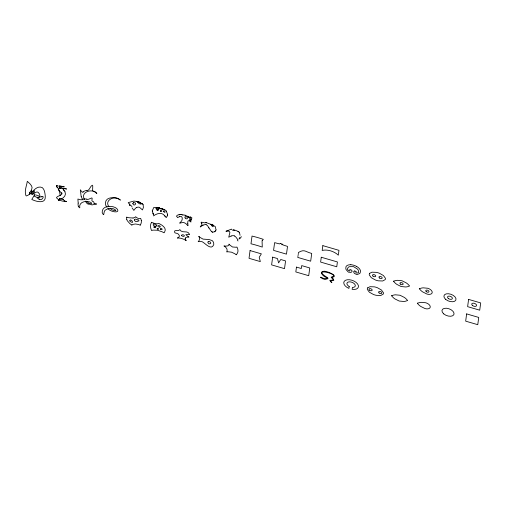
<?xml version="1.0" encoding="UTF-8"?>
<svg xmlns="http://www.w3.org/2000/svg" width="506" height="506" viewBox="0 0 506 506"><rect width="100%" height="100%" fill="white"/><g stroke="black" fill="none" stroke-linecap="round" stroke-linejoin="round"><path stroke-width="0.76" d="M58.588 200.231L58.709 200.18A1.942 1.619 -24.3 0 0 59.575 198.535L59.632 198.219M31.163 193.02L31.562 189.592C33.605 186.353 29.348 183.324 27.318 181.319C26.635 185.942 24.098 191.167 25.977 195.721L26.401 195.936C31.821 194.412 35.724 184.576 42.308 187.631C44.433 189.472 44.844 192.482 45.16 195.12A52.529 41.119 18.8 0 1 45.281 196.821C45.635 204.329 35.806 201.477 31.802 199.446L34.699 194.589L34.25 196.119C38.614 199.2 42.131 196.005 38.184 192.35C35.597 190.231 31.777 197.504 31.163 193.02A12.239 4.877 -60.3 0 0 31.296 192.862M215.828 229.06L215.259 226.555L212.855 225.208M298.395 253.063L298.47 252.462C304.637 248.844 304.991 251.741 311.721 253.449L310.678 261.185L297.768 257.427L297.819 257.105M298.312 253.664L298.23 254.278M298.142 254.891L298.053 255.517M297.914 256.466L297.958 256.144M152.667 210.085L153.71 207.498L157.904 207.7M215.701 230.154L215.031 231.476M231.293 229.199L225.948 231.274A12.327 7.805 -52.7 0 1 227.852 230.97M167.315 215.758L166.221 217.662L165.07 216.182M239.8 237.529L238.889 239.23M29.614 192.748L30.974 190.686L32.017 193.45A1.379 0.993 -85 0 0 32.093 193.671L32.707 193.855L33.763 192.837A9.829 7.419 -54.6 0 0 33.959 192.609M331.215 277.098C342.347 274.897 310.115 266.7 326.743 277.168A7.609 4.32 20.4 0 1 327.097 277.389L327.932 278.123L327.888 278.673L325.371 279.363L322.98 278.876L320.424 277.402L320.886 277.149L324.51 278.831L327.224 278.294M61.624 186.973L62.067 186.575M78.183 203.064L77.886 199.041L80.916 199.838L82.377 199.687M201.103 225.619L200.237 226.998L202.406 225.537M33.94 192.596L34.629 190.654L31.29 193.039M133.306 202.678C137.974 201.869 134.457 207.549 132.724 203.703A2.891 2.03 -4.2 0 1 132.857 203.412M30.898 193.4L29.645 194.146L29.531 193.058A4.649 3.08 89.2 0 1 29.588 192.729M262.431 240.344L262.355 240.407A23.105 2.233 -65.8 0 0 262.064 240.679L262.272 247.086A99.423 81.175 7.7 0 0 250.982 243.797L252.026 236.062A99.423 81.175 7.7 0 1 263.316 239.351L262.475 240.312M83.205 192.103L82.193 192.236L80.309 189.769L81.188 196.657M214.74 231.716L212.653 232.197M59.506 187.201L61.46 187.416M136.512 207.637L137.986 207.08L139.485 207.277L142.458 209.927L143.4 207.485L143.122 204.43M153.533 215.904C156.803 213.361 162.084 211.824 164.829 215.904M58.898 199.959L58.759 200.034A0.778 0.626 -25.1 0 0 58.563 200.18L58.626 200.218M41.777 196.581C45.154 195.392 41.878 201.388 39.36 199.231M203.197 225.126L205.113 224.563A2.815 2.498 -35.8 0 1 206.144 224.651M59.215 199.807C62.668 198.909 66.9 195.79 64.977 191.768M156.164 226.081L156.582 225.739A1.467 0.835 20.4 0 0 156.215 224.797L155.487 224.373A1.98 1.126 20.4 0 0 153.66 224.24L153.236 224.582A1.467 0.835 20.4 0 0 153.609 225.518L154.33 225.948A1.98 1.126 20.4 0 0 156.164 226.081M128.802 202.457L133.875 201.084L137.177 201.439M231.172 235.998L228.744 237.206L229.901 232.532L229.288 231.362L227.845 231.002M159.826 227.036L159.921 227.011A1.082 0.614 20.4 0 0 160.035 226.176L159.953 226.1A1.379 0.784 20.4 0 0 158.207 225.594L158.112 225.619A1.082 0.614 20.4 0 0 157.992 226.454L158.081 226.53A1.379 0.784 20.4 0 0 159.82 227.03M179.333 216.467C183.121 215.107 182.925 220.426 180.731 221.989C177.081 225.1 183.027 221.179 184.601 222.893C186.72 223.291 188.978 228.554 187.764 223.728M56.539 185.405L56.451 185.424A5.041 1.069 32.3 0 0 57.229 186.455M179.377 214.727L180.515 214.5M180.389 214.531L180.952 214.424M66.45 189.016C62.554 188.308 54.37 186.72 61.352 192.837A2.903 2.252 71.8 0 1 61.473 192.982M179.067 214.784C177.606 214.683 175.202 216.283 177.53 217.2M137.999 201.749C137.056 203.924 144.172 205.322 140.326 202.862M280.514 243.481L281.425 243.759A5.566 1.67 -82.1 0 1 281.899 244.746A5.458 0.525 -65.8 0 1 282.386 244.094L282.753 244.29A23.497 2.271 -65.8 0 1 282.727 244.866L287.522 246.403L286.478 254.138L273.569 250.375L274.613 242.64L279.502 243.924A21.347 6.395 -82.1 0 1 280.514 243.468M87.026 190.711C89.866 190.275 89.948 186.271 92.326 185.221L92.756 185.911L92.623 190.37L93.597 191.565M133.008 218.01L128.91 217.751A11.613 6.591 20.4 0 1 126.766 217.163M40.037 196.998L39.259 197.081M39.107 197.093L37.058 197.802L38.886 199.098M137.695 202.077L141.553 203.349A5.161 1.524 41 0 0 141.75 203.425L142.692 203.735M91.782 204.974C93.743 204.285 100.125 204.297 94.027 203.406M61.953 186.543L60.182 186.429L63.421 186.891M181.053 214.417L182.356 214.879M205.822 222.659C203.937 223.658 199.383 220.433 201.698 223.5M331.974 280.659L333.802 280.375L333.372 279.046A14.143 8.033 20.4 0 0 333.112 278.762L332.145 277.693A0.98 0.557 20.4 0 1 332.006 277.49M331.715 280.647L331.373 280.64A4.364 2.479 20.4 0 0 330.589 280.659M182.951 214.905L184.854 215.145A2.214 0.462 21.7 0 1 185.12 215.208M350.835 264.746L351.645 264.815A8.197 4.655 20.4 0 1 355.769 266.023L356.534 266.409M232.874 229.401L237.27 231.04M86.811 199.383L88.442 199.294L91.82 197.897L92.174 198.352L91.883 200.54L92.541 201.439M206.524 222.71L210.559 224.259M59.866 198.289L63.37 199.649M38.551 195.727L35.496 194.892M63.123 199.611L63.573 199.68M160.8 208.807L164.52 209.724M59.132 185.632L61.536 186.227M354.63 270.982L356.243 271.45A8.735 4.959 20.4 0 0 355.984 271.905L355.977 272.842L357.046 273.019A4.01 2.277 20.4 0 0 357.729 272.886L358.204 272.683A3.049 1.733 20.4 0 0 358.634 272.253L358.267 270.21A8.317 4.725 20.4 0 0 357.255 268.933L353.542 266.643L349.513 266.675A8.317 4.725 20.4 0 0 348.248 267.294L347.375 268.977A3.049 1.733 20.4 0 0 347.666 269.609L348.046 270.065A4.01 2.277 20.4 0 0 348.647 270.571L349.684 271.007L349.912 270.141A8.735 4.959 20.4 0 0 349.791 269.571L351.404 270.04A4.421 2.511 20.4 0 1 352.005 270.874L352.043 271.026A2.043 1.164 20.4 0 1 352.075 271.399L351.411 272.152A4.238 2.403 20.4 0 1 350.81 272.386L348.356 272.127L346.155 269.685A9.747 5.534 20.4 0 1 345.819 268.711L345.94 266.826A7.596 4.314 20.4 0 1 350.835 264.739M64.028 188.093L66.476 188.966M185.139 215.221L187.973 216.524M62.554 186.531L63.421 186.834M153.552 223.152L156.544 223.81A6.18 3.51 20.4 0 0 158.776 223.437A16.432 9.329 20.4 0 1 160.168 224.171C162.938 225.531 166.891 228.655 164.595 232.052A16.502 9.367 20.4 0 1 164.026 232.798A14.547 8.26 20.4 0 0 161.907 231.704L157.328 230.224L153.388 230.103A13.94 7.913 20.4 0 0 151.56 230.464A21.916 12.448 20.4 0 1 151.598 222.279M206.125 224.683L207.441 225.575L208.725 227.479M239.104 232.077L237.58 231.236M159.763 208.118L159.668 208.074A3.162 0.885 3 0 0 157.872 207.751M188.757 216.897L190.452 217.713A3.289 2.372 -10.7 0 1 190.617 217.877L190.806 218.111A5.781 4.396 -32.5 0 1 191.325 219.028M88.183 204.19L86.975 203.431L85.369 201.192M61.447 193.001C62.725 195.898 57.203 195.506 56.432 197.732C58.633 200.61 63.086 201.533 66.526 201.514A3.789 2.15 20.4 0 1 64.692 200.907L64.566 200.831M63.25 199.585L63.339 199.731A3.27 1.86 20.4 0 0 64.553 200.844M234.594 236.049L235.619 236.795A6.926 6.635 65 0 1 235.979 237.206L237.662 239.446M96.532 193.412C92.294 187.745 79.455 192.375 84.73 199.699M78.253 206.556L79.784 207.846L79.695 205.67L80.473 203.905L81.985 202.545L84.224 201.654L89.031 201.698L91.093 202.533L91.738 203.482L89.284 203.349L85.944 201.135M129.972 205.588L129.302 204.93M211.432 231.514L209.01 227.985M110.144 208.187C111.352 210.907 119.966 211.805 113.407 208.788C110.959 208.175 108.195 208.327 106.026 209.699C102.661 210.547 105.033 218.219 102.206 212.697C101.592 205.284 112.364 204.993 116.747 208.485C121.604 214.082 109.321 211.843 107.955 208.327M63.294 189.339L62.093 188.042M63.68 189.775L64.06 190.25M327.23 278.123L326.712 277.693A6.939 3.94 20.4 0 0 326.357 277.465C323.429 276.712 318.312 271.45 324.004 271.222C326.402 270.849 338.938 275.947 332.632 277.237A1.961 1.113 20.4 0 0 332.037 277.32M166.31 211.065L167.454 214.101M57.425 187.796L56.451 186.556M107.032 207.296C104.122 204.443 105.197 199.029 109.391 198.169C111.611 197.46 114.033 197.542 116.272 198.118C117.942 198.029 122.775 201.957 119.106 199.111C114.128 195.48 104.141 200.389 108.929 206.745M132.079 207.89L133.869 210.414A10.095 9.228 -77.4 0 1 136.437 207.511M60.315 188.46L59.48 187.309M58.165 188.846L59.632 192.033L60.195 195.639M190.275 220.673C192.931 224.987 187.353 217.011 187.739 223.102A8.703 6.761 64.6 0 0 187.846 223.734M239.54 232.697L240.046 235.328M331.221 277.307L332.512 278.888A6.546 3.719 20.4 0 1 333.093 279.578L332.885 280.122L329.792 280.362L331.386 282.55L331.917 282.354L331.557 282.032A5.174 2.935 20.4 0 1 330.437 280.779M191.268 219.054L191.489 219.971M152.907 213.26L153.147 214.12M126.785 219.408L127 220.053A9.026 5.123 20.4 0 0 127.36 220.793L129.713 223.462A14.124 8.02 20.4 0 0 131.857 225.05M152.856 213.07L152.546 211.375M141.294 220.54L141.237 220.205A17.729 10.069 20.4 0 0 140.662 218.415A5.762 3.27 20.4 0 1 139.915 218.548L138.037 218.377L136.418 217.441A5.724 3.251 20.4 0 1 135.69 216.72A8.526 4.839 20.4 0 1 133.053 218.054M61.909 193.001L61.991 193.912M354.636 270.982A4.978 2.827 20.4 0 0 354.042 271.279L353.751 271.589A1.999 1.138 20.4 0 0 353.662 271.861L354.08 272.93A4.238 2.403 20.4 0 0 354.573 273.487L356.907 274.619L359.583 273.594A9.747 5.534 20.4 0 0 360.145 272.879L360.519 271.077A7.596 4.314 20.4 0 0 356.54 266.396M141.313 220.546A18.836 10.696 20.4 0 1 140.206 225.126M140.232 225.138A10.133 5.756 20.4 0 0 138.163 224.43L135.406 223.987L133.122 224.348A9.285 5.275 20.4 0 0 131.864 225.056M126.772 219.402A12.574 7.141 20.4 0 1 126.778 217.169M153.552 223.152A8.577 4.87 20.4 0 1 151.642 222.298M236.188 254.746A16.717 9.494 20.4 0 0 237.921 251.627A17.9 10.164 20.4 0 0 236.953 247.036A10.088 5.73 20.4 0 1 235.979 247.244L232.52 246.991L229.635 244.923A10.133 5.756 20.4 0 1 228.984 244.101A6.54 3.713 20.4 0 1 228.864 244.999L227.864 245.884L225.562 246.112A8.381 4.763 20.4 0 1 223.937 245.916A8.564 4.864 20.4 0 1 225.802 247.339L226.973 249.078L227.118 250.818A10.55 5.99 20.4 0 1 226.713 251.912A10.563 5.996 20.4 0 1 228.117 251.773L231.546 252.184L234.917 253.797A10.626 6.034 20.4 0 1 236.207 254.758M198.864 236.378A10.885 6.18 20.4 0 0 199.895 237.327L203.039 239.104L208.32 239.496A8.425 4.782 20.4 0 1 209.339 239.642L211.906 240.489A2.751 1.562 20.4 0 1 212.577 240.957L213.513 242.254L213.785 243.993A14.782 8.393 20.4 0 1 213.677 244.822C211.318 250.533 205.581 243.709 202.52 241.912A2.656 1.512 20.4 0 0 201.767 241.647L199.56 241.463A8.317 4.725 20.4 0 0 198.219 241.666M198.915 236.384A12.258 6.957 20.4 0 1 198.257 241.685M205.828 222.729A2.764 0.595 2.4 0 1 206.461 222.766M211.919 224.734A5.958 1.626 16.7 0 1 210.8 224.228M212.748 225.353A4.067 0.822 17.5 0 1 211.736 224.987M216.138 229.452A10.708 3.94 63.9 0 1 215.904 230.464M215.151 231.482A5.402 2.024 -2.4 0 1 214.892 231.735M212.659 232.146A2.435 2.22 43.9 0 1 212.115 231.925M212.109 231.944A3.39 3.264 58 0 1 211.464 231.476M208.693 227.586A13.004 1.436 61.2 0 1 208.959 228.067M202.343 225.417A9.544 8.374 -28.7 0 1 203.14 224.999M201.831 223.399A6.572 2.543 -41.7 0 1 201.489 225.461M239.066 232.146A5.749 2.846 -71.9 0 1 239.458 232.817M241.273 236.555A12.53 5.914 55.1 0 1 240.325 238.162M239.863 238.086A5.598 0.455 -49.7 0 1 239.762 238.446M238.035 240.976A6.787 2.113 58.7 0 1 237.314 239.97M232.652 230.439A13.074 3.321 17.4 0 1 234.506 230.578M231.312 229.186A10.98 0.816 -21.6 0 1 231.413 229.307M238.155 231.451A8.482 0.632 28.3 0 1 238.44 231.647M231.198 236.055A4.535 4.484 -85.9 0 1 234.639 235.929M190.155 216.713A19.968 12.505 82.8 0 1 192.04 218.061M188.928 217.15A7.229 3.219 66.3 0 1 189.712 217.523M188.839 217.618A2.865 0.892 55.3 0 1 189.035 217.7M188.112 216.77A2.707 0.715 52.7 0 1 190.433 219.357A2.707 0.715 52.7 0 1 190.598 221.014M189.782 219.579A9.456 3.099 59.5 0 1 189.908 219.806M189.345 219.958A10.398 2.846 59.7 0 1 189.737 220.679M177.695 217.529A8.311 6.989 -32.9 0 1 179.402 216.802M179.048 214.74A3.978 0.474 -11.4 0 1 179.396 214.67M180.844 214.481A4.744 0.576 -26.3 0 1 180.965 214.468M182.83 214.98A4.484 0.829 13.1 0 1 182.565 214.968M188.011 216.688A16.148 5.25 1.5 0 1 187.77 216.555M188.162 216.884A6.097 1.505 8.3 0 1 187.751 216.644M164.773 215.961A16.344 14.775 68.4 0 1 165.013 216.239M153.204 213.241A6.515 1.417 86.3 0 1 153.742 215.037M157.05 207.726A1.86 0.696 -15.3 0 1 159.592 207.738A1.86 0.696 -15.3 0 1 157.284 209.016A1.86 0.696 -15.3 0 1 156.348 208.111M156.057 208.092A1.885 0.848 2.6 0 1 157.151 207.789M159.403 208.219A6.736 2.226 0.2 0 1 160.541 208.839M164.532 209.699A6.142 5.446 -60 0 1 166.291 211.084M167.606 214.247A8.014 3.264 61.2 0 1 167.385 215.841M153.558 214.708A13.232 0.81 69.7 0 1 153.495 214.512M152.357 211.451A15.028 7.413 -27.4 0 1 152.344 210.192M142.578 203.924A6.679 3.144 -68.7 0 1 142.901 204.715M132.939 203.45A5.25 3.814 6.3 0 1 133.502 202.798M138.48 201.559A1.91 1.069 20.4 0 1 139.998 202.489M138.087 201.812A1.929 0.379 29.6 0 1 138.277 201.856M136.759 201.565A12.549 3.371 -11 0 1 137.556 202.115M129.903 204.051A9.45 4.377 -13 0 1 128.214 202.621M129.492 204.62A6.344 1.872 58.2 0 1 132.015 206.638M129.422 204.917A10.145 4.004 4.8 0 1 129.308 204.791M140.168 203.007A5.035 1.252 43 0 1 140.535 203.229M78.506 206.543A8.02 5.724 30.4 0 1 78.228 203.077M82.155 199.396A7.988 5.332 6.1 0 1 86.868 199.06M93.098 201.388A7.988 3.302 10.4 0 1 94.103 203.418M91.453 204.595A7.982 3.276 30 0 1 88.095 203.754M82.984 199.914A7.988 5.3 34.9 0 1 81.409 196.695M82.997 191.964A7.982 5.724 10.8 0 1 86.918 190.427M94.053 191.306A8.014 3.795 6.6 0 1 96.861 193.387M57.349 187.195A5.692 1.784 63.7 0 1 58.234 188.327M56.811 186.777A5.231 0.848 39.3 0 1 56.463 186.328M56.742 185.512A6.015 1.41 20.6 0 1 57.918 185.563M58.791 186.347A12.289 3.34 24 0 1 60.05 186.638M63.509 186.309A10.487 1.607 8.3 0 1 64.325 186.657M63.408 189.826A5.332 1.031 54 0 1 63.731 190.199M64.022 190.319A6.129 3.219 63.6 0 1 64.262 190.654L64.616 191.066A5.319 4.238 72.2 0 1 64.819 191.534A5.927 4.896 73.3 0 1 64.945 191.78M58.936 200.028A5.174 3.82 -25.5 0 1 59.246 199.876M39.373 199.149A6.527 6.066 46.5 0 1 38.905 199.022M40.524 196.796A5.016 1.967 0.9 0 1 39.942 196.872M41.903 196.651A3.782 2.056 6.6 0 1 41.043 196.973M31.113 193.577A10.803 4.269 -60.2 0 1 30.847 193.804M211.097 224.455C214.025 230.338 214.12 222.944 211.097 224.455M181.66 235.296L181.654 235.372A1.12 0.632 20.4 0 0 182.255 236.093L182.9 236.327A1.638 0.93 20.4 0 0 184.184 236.125L184.342 235.764A1.12 0.632 20.4 0 0 183.741 235.043L183.096 234.809A1.638 0.93 20.4 0 0 181.812 235.018L181.66 235.296M185.177 238.263L185.715 239.907A9.393 5.332 20.4 0 0 186.24 240.647A10.626 6.034 20.4 0 0 183.748 239.256L181.35 238.396A8.893 5.047 20.4 0 0 177.334 238.073L179.099 236.884A4.693 2.663 20.4 0 0 179.333 236.119A5.111 2.903 20.4 0 0 179.168 235.227L177.922 233.747L175.924 233.076A6.281 3.567 20.4 0 0 175.095 232.981L174.987 232.823A8.741 4.965 20.4 0 1 174.602 232.109C173.691 229.117 178.694 231.963 179.82 229.61C181.951 233.816 187.454 229.907 189.219 233.854A11.689 6.641 20.4 0 1 189.491 234.582A16.268 9.241 20.4 0 0 188.39 234.442L185.828 234.651L187.966 236.485A16.717 9.494 20.4 0 0 189.016 237.08A9.551 5.421 20.4 0 0 187.897 237.055L185.911 237.396L185.177 238.263M134.495 219.933L134.488 220.028A2.03 1.151 20.4 0 0 135.336 221.248A2.201 1.252 20.4 0 0 136.051 221.603L137.335 221.362A3.137 1.777 20.4 0 0 137.404 221.033A4.32 2.454 20.4 0 0 137.879 221.109L138.644 221.078A0.879 0.5 20.4 0 0 138.815 220.97L138.935 220.698A1.847 1.05 20.4 0 0 138.878 220.363L138.157 219.712L136.709 219.693A2.479 1.41 20.4 0 0 136.057 219.281L135.703 219.155A0.734 0.417 20.4 0 0 135.431 219.117L134.735 219.414A2.701 1.537 20.4 0 0 134.495 219.933M129.821 220.774L130.105 221.438L131.471 222.159A6.047 3.434 20.4 0 0 132.344 222.438A4.276 2.429 20.4 0 0 132.471 221.824L132.211 221.052A1.91 1.088 20.4 0 0 131.99 220.799L131.516 220.42A3.928 2.226 20.4 0 0 130.459 219.863A5.946 3.378 20.4 0 0 130.08 220.236L129.821 220.774M250.065 250.571L249.022 258.307L260.318 261.596L259.224 257.257L261.362 253.86L250.065 250.571M272.652 257.149L271.608 264.885L284.517 268.648L285.561 260.913L280.722 259.502L278.585 262.899L277.497 258.56L272.652 257.149M296.465 267.098L295.814 271.937L308.717 275.694L309.761 267.959L301.696 265.612L301.304 268.509L296.465 267.098M321.272 257.244L320.621 262.076L336.756 266.776L337.407 261.944L321.272 257.244M322.841 245.638L322.183 250.476A11.948 6.787 20.4 0 1 338.318 255.176L338.969 250.337L322.841 245.638M349.184 286.478L348.925 288.414A7.698 4.371 20.4 0 1 345.377 280.337A7.698 4.371 20.4 0 1 357.533 283.879A7.698 4.371 20.4 0 1 352.151 289.35L352.416 287.414A4.396 2.492 20.4 0 0 354.649 284.062A4.396 2.492 20.4 0 0 347.995 282.127A4.396 2.492 20.4 0 0 349.184 286.478M466.64 313.903L465.665 321.158L477.765 324.681L478.739 317.433L466.64 313.903M468.6 299.4L467.62 306.655L479.72 310.178L480.7 302.93L468.6 299.4M163.299 209.25L160.902 208.308L163.286 209.288M369.741 273.272L369.513 273.575A5.439 3.087 20.4 0 0 369.323 274.986L371.277 277.667L375.37 279.97A10.525 5.977 20.4 0 0 378.305 280.824L382.688 280.988L385.186 279.609A5.439 3.087 20.4 0 0 385.382 278.199L383.428 275.517L379.336 273.215A10.525 5.977 20.4 0 0 376.394 272.361L372.018 272.196L369.741 273.272M367.78 287.775L367.558 288.085A5.439 3.087 20.4 0 0 367.369 289.489L369.323 292.171L373.415 294.473A10.525 5.977 20.4 0 0 376.35 295.327L380.727 295.491L383.232 294.112A5.439 3.087 20.4 0 0 383.421 292.702L381.467 290.02L377.375 287.718A10.525 5.977 20.4 0 0 374.44 286.864L370.057 286.7L367.78 287.775M208.181 241.767L208.092 241.849A2.751 1.562 20.4 0 0 207.865 242.564L208.763 243.734A1.101 0.626 20.4 0 0 209.282 243.905L210.521 243.563A2.751 1.562 20.4 0 0 210.749 242.848L209.851 241.678A1.101 0.626 20.4 0 0 209.332 241.507L208.181 241.767M393.832 281.121L393.485 281.292L395.331 283.215A13.472 7.653 20.4 0 0 396.906 284.423L401.163 286.541L405.648 286.965A13.472 7.653 20.4 0 0 407.419 286.738L409.62 285.991L407.779 284.068A13.472 7.653 20.4 0 0 406.198 282.86L401.947 280.741L397.463 280.318A13.472 7.653 20.4 0 0 395.692 280.552L393.832 281.121M391.872 295.624L391.53 295.795L393.371 297.718A13.472 7.653 20.4 0 0 394.952 298.926L399.202 301.045L403.687 301.468A13.472 7.653 20.4 0 0 405.458 301.241L407.665 300.494L405.818 298.572A13.472 7.653 20.4 0 0 404.243 297.364L399.987 295.245L395.502 294.821A13.472 7.653 20.4 0 0 393.731 295.055L391.872 295.624M419.645 288.641L419.303 288.812L421.144 290.735A13.472 7.653 20.4 0 0 422.725 291.943L426.975 294.062A5.066 2.878 20.4 0 0 432.213 292.569A5.066 2.878 20.4 0 0 427.76 288.262L423.275 287.838A13.472 7.653 20.4 0 0 421.504 288.066L419.645 288.641M417.69 303.145L417.342 303.315L419.189 305.238A13.472 7.653 20.4 0 0 420.764 306.446L425.021 308.565A5.066 2.878 20.4 0 0 430.252 307.072A5.066 2.878 20.4 0 0 425.805 302.765L421.321 302.341A13.472 7.653 20.4 0 0 419.55 302.569L417.69 303.145M445.659 299.356A6.338 3.599 20.4 0 0 455.817 300.134A6.338 3.599 20.4 0 0 448.398 293.733A6.338 3.599 20.4 0 0 445.659 299.356M448.24 298.388A2.536 1.442 20.4 0 0 452.301 298.698A2.536 1.442 20.4 0 0 449.334 296.136A2.536 1.442 20.4 0 0 448.24 298.388M426.223 291.589A1.689 0.961 20.4 0 0 428.93 291.798A1.689 0.961 20.4 0 0 426.956 290.09A1.689 0.961 20.4 0 0 426.223 291.589M472.44 305.434A2.536 1.442 20.4 0 0 476.507 305.744A2.536 1.442 20.4 0 0 473.534 303.189A2.536 1.442 20.4 0 0 472.44 305.434M443.699 313.859A6.338 3.599 20.4 0 0 453.863 314.637A6.338 3.599 20.4 0 0 446.437 308.236A6.338 3.599 20.4 0 0 443.699 313.859M400.404 284.075A1.689 0.961 20.4 0 0 403.118 284.277A1.689 0.961 20.4 0 0 401.138 282.576A1.689 0.961 20.4 0 0 400.404 284.075M372.979 276.08A1.689 0.961 20.4 0 0 375.686 276.289A1.689 0.961 20.4 0 0 373.706 274.587A1.689 0.961 20.4 0 0 372.979 276.08M379.43 277.965A1.689 0.961 20.4 0 0 382.144 278.173A1.689 0.961 20.4 0 0 380.164 276.466A1.689 0.961 20.4 0 0 379.43 277.965M369.405 290.115A1.689 0.961 20.4 0 0 372.119 290.324A1.689 0.961 20.4 0 0 370.139 288.616A1.689 0.961 20.4 0 0 369.405 290.115M379.089 292.936A1.689 0.961 20.4 0 0 381.796 293.145A1.689 0.961 20.4 0 0 379.816 291.437A1.689 0.961 20.4 0 0 379.089 292.936M157.328 228.997A0.759 0.43 20.4 0 0 158.561 229.117A0.759 0.43 20.4 0 0 157.701 228.339A0.759 0.43 20.4 0 0 157.328 228.997M160.604 229.275A0.936 0.531 20.4 0 0 162.091 229.363A0.936 0.531 20.4 0 0 160.971 228.434A0.936 0.531 20.4 0 0 160.604 229.275M154.121 227.409A0.993 0.563 20.4 0 0 155.696 227.51A0.993 0.563 20.4 0 0 154.513 226.517A0.993 0.563 20.4 0 0 154.121 227.409M185.133 217.947A1.41 0.936 35.8 0 0 187.321 218.56A1.41 0.936 35.8 0 0 186.119 216.657A1.41 0.936 35.8 0 0 185.133 217.947M160.51 211.192A0.778 0.595 23.4 0 0 161.793 211.236A0.778 0.595 23.4 0 0 160.978 210.275A0.778 0.595 23.4 0 0 160.51 211.192M163.634 211.432A0.974 0.531 49.1 0 0 164.937 212.286A0.974 0.531 49.1 0 0 164.374 210.882A0.974 0.531 49.1 0 0 163.634 211.432M157.385 210.338A1.056 0.62 -11.4 0 0 158.833 209.503A1.056 0.62 -11.4 0 0 157.176 209.282A1.056 0.62 -11.4 0 0 157.385 210.338"/></g></svg>
